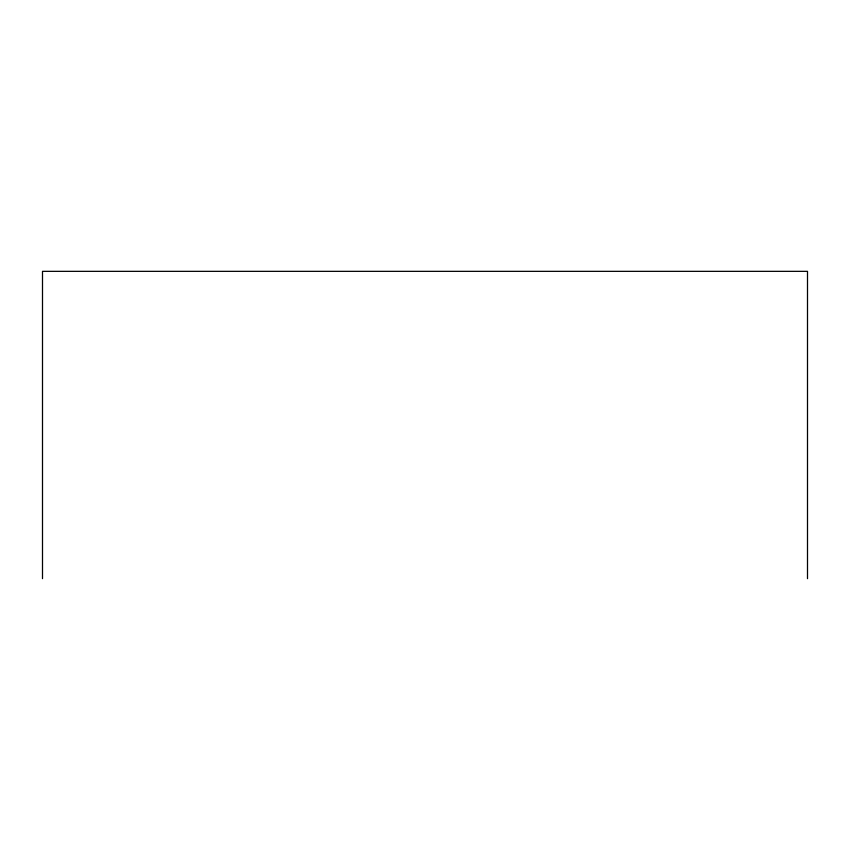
<?xml version="1.0" encoding="UTF-8"?>
<svg xmlns="http://www.w3.org/2000/svg" width="850" height="850" viewBox="0 0 850 850"><rect width="100%" height="100%" fill="white"/><g stroke="black" fill="none" stroke-linecap="round" stroke-linejoin="round"><path stroke-width="1.27" d="M807.5 578.659L807.5 271.341L42.5 271.341L42.5 578.659"/></g></svg>
